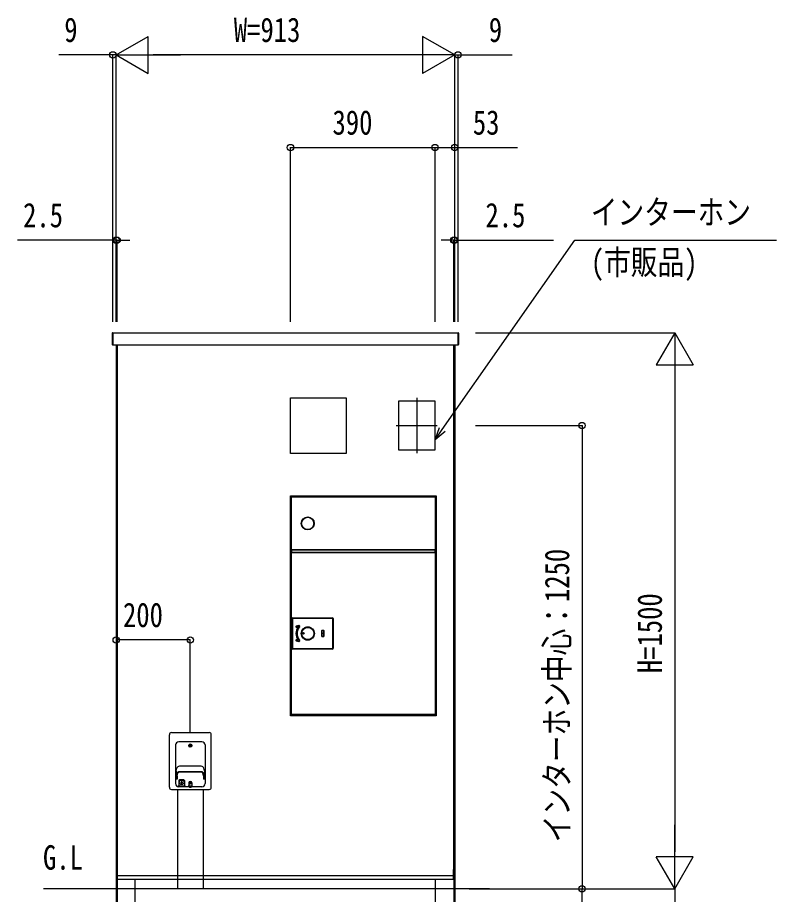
# Model space of a CAD drawing. Units: millimetres, scale not verified. Extents: x -8410 to 8410, y -5940 to 5940.
# Drawn here: x 478 to 2524, y 1017 to 3383 of the extents above; entities that cross this region are included whole.
import ezdxf
from ezdxf.enums import TextEntityAlignment as Align

# ---------------------------------------------------------------- set-up
doc = ezdxf.new("R2010")
doc.units = ezdxf.units.MM
doc.header["$LTSCALE"] = 30
for name, color, linetype in [('0-1_USER1', 3, 'Continuous'), ('0-3_YKK_13', 4, 'Continuous'), ('0-4_YKK_A1', 4, 'Continuous'), ('0-5_YKK_D', 6, 'Continuous')]:
    doc.layers.add(name, color=color, linetype=linetype)
doc.styles.add('ＭＳ ゴシック', font='')
doc.styles.get('ＭＳ ゴシック').set_extended_font_data('MS Gothic')

msp = doc.modelspace()

# ---------------------------------------------------------------- linework, layer by layer
at = {"layer": '0-3_YKK_13'}
for p, q in [((734.54, 2500.49), (734.54, 2531.5)), ((1665.54, 2500.49), (1665.54, 2531.5)), ((733.04, 2531.46), (733.04, 2500.53)), ((1667.04, 2531.46), (1667.04, 2500.53)), ((733.98, 2499.53), (734.54, 2499.5)), ((734.54, 2499.5), (734.54, 2500.49)), ((747.04, 1063), (747.04, 2500)), ((1653.04, 2500), (1653.04, 1063)), ((1665.54, 2499.5), (1665.54, 2500.49)), ((1666.1, 2499.53), (1665.54, 2499.5)), ((1213.54, 1499), (1213.54, 2092)), ((1213.54, 2092), (1606.54, 2092)), ((1215.04, 2089.7), (1215.04, 2090.5)), ((1215.04, 2090.5), (1215.54, 2090.5)), ((1215.04, 2089.5), (1215.04, 2089.7)), ((1215.54, 2089.7), (1215.04, 2089.7)), ((1215.04, 2089.5), (1215.04, 1946.5)), ((1215.84, 2089.5), (1215.04, 2089.5)), ((1215.54, 2090.5), (1215.84, 2090.5)), ((1215.54, 2090.5), (1215.54, 2089.7)), ((1215.54, 2089.7), (1215.84, 2089.7)), ((1215.84, 2090.5), (1604.24, 2090.5)), ((1215.84, 2089.7), (1215.84, 2090.5)), ((1215.84, 2089.7), (1215.84, 2089.5)), ((1215.84, 2089.7), (1604.24, 2089.7)), ((1215.84, 2089.5), (1215.84, 1946.5)), ((1604.24, 2089.7), (1604.24, 2090.5)), ((1604.54, 2090.5), (1604.24, 2090.5)), ((1604.24, 2089.7), (1604.24, 2089.5)), ((1604.54, 2089.7), (1604.24, 2089.7)), ((1605.04, 2089.5), (1604.24, 2089.5)), ((1604.24, 2089.5), (1604.24, 1946.5)), ((1604.54, 2090.5), (1605.04, 2090.5)), ((1604.54, 2089.7), (1604.54, 2090.5)), ((1605.04, 2089.7), (1605.04, 2089.5)), ((1215.54, 1945.5), (1215.04, 1945.5)), ((1215.04, 1939.7), (1215.04, 1940.5)), ((1215.04, 1940.5), (1215.54, 1940.5)), ((1215.54, 1946.3), (1215.84, 1946.3)), ((1215.54, 1946.3), (1215.54, 1945.5)), ((1215.54, 1945.5), (1215.84, 1945.5)), ((1215.54, 1940.5), (1215.84, 1940.5)), ((1215.54, 1940.5), (1215.54, 1939.7)), ((1215.84, 1946.3), (1215.84, 1945.5)), ((1604.24, 1946.3), (1215.84, 1946.3)), ((1215.84, 1945.5), (1215.84, 1940.5)), ((1604.24, 1945.5), (1215.84, 1945.5)), ((1215.84, 1940.5), (1604.24, 1940.5)), ((1215.84, 1939.7), (1215.84, 1940.5)), ((1216.64, 1945.5), (1216.64, 1940.5)), ((1216.74, 1940.5), (1216.74, 1945.5)), ((1603.34, 1945.5), (1603.34, 1940.5)), ((1603.44, 1945.5), (1603.44, 1940.5)), ((1604.24, 1946.3), (1604.24, 1946.5)), ((1604.24, 1946.3), (1604.24, 1945.5)), ((1604.54, 1946.3), (1604.24, 1946.3)), ((1604.24, 1945.5), (1604.24, 1940.5)), ((1604.54, 1945.5), (1604.24, 1945.5)), ((1604.24, 1939.7), (1604.24, 1940.5)), ((1604.54, 1940.5), (1604.24, 1940.5)), ((1604.54, 1946.3), (1605.04, 1946.3)), ((1604.54, 1945.5), (1604.54, 1946.3)), ((1605.04, 1945.5), (1604.54, 1945.5)), ((1604.54, 1940.5), (1605.04, 1940.5)), ((1604.54, 1939.7), (1604.54, 1940.5)), ((1605.04, 1946.3), (1605.04, 1945.5)), ((1215.54, 1939.7), (1215.04, 1939.7)), ((1215.04, 1939.5), (1215.04, 1502.5)), ((1215.84, 1939.5), (1215.04, 1939.5)), ((1215.54, 1939.7), (1215.84, 1939.7)), ((1215.84, 1939.7), (1215.84, 1939.5)), ((1215.84, 1939.7), (1604.24, 1939.7)), ((1215.84, 1939.5), (1215.84, 1502.5)), ((1604.24, 1939.7), (1604.24, 1939.5)), ((1604.54, 1939.7), (1604.24, 1939.7)), ((1605.04, 1939.5), (1604.24, 1939.5)), ((1604.24, 1939.5), (1604.24, 1502.5)), ((1218.04, 1680.99), (1218.04, 1761)), ((1218.26, 1760.78), (1218.04, 1761)), ((1218.26, 1760.78), (1219.26, 1760.78)), ((1218.26, 1681.21), (1218.26, 1760.78)), ((1219.26, 1760.78), (1219.26, 1681.21)), ((1220.03, 1763), (1327.04, 1763)), ((1220.03, 1763), (1220.26, 1762.77)), ((1326.82, 1761.77), (1220.26, 1761.77)), ((1326.82, 1762.77), (1327.04, 1763)), ((1326.82, 1761.77), (1326.82, 1762.77)), ((1327.81, 1681.21), (1327.81, 1760.78)), ((1329.04, 1761), (1328.81, 1760.78)), ((1329.04, 1761), (1329.04, 1680.99)), ((1229.14, 1740.84), (1235.93, 1742.53)), ((1229.22, 1740.5), (1229.14, 1740.84)), ((1236.02, 1742.19), (1229.22, 1740.5)), ((1229.74, 1738.41), (1229.83, 1738.07)), ((1229.83, 1738.07), (1233.8, 1739.06)), ((1229.83, 1738.07), (1229.91, 1737.73)), ((1233.76, 1738.69), (1229.91, 1737.73)), ((1234.41, 1738.41), (1234.12, 1738.61)), ((1236.02, 1742.19), (1235.93, 1742.53)), ((1236.1, 1741.85), (1236.02, 1742.19)), ((1237.8, 1739.39), (1237.53, 1739.61)), ((1238.07, 1739.17), (1237.8, 1739.39)), ((1298.24, 1713.25), (1298.24, 1728.75)), ((1298.54, 1728.75), (1298.24, 1728.75)), ((1298.54, 1728.75), (1298.54, 1713.25)), ((1299.04, 1729.55), (1303.04, 1729.55)), ((1299.04, 1729.25), (1299.04, 1729.55)), ((1303.04, 1729.25), (1299.04, 1729.25)), ((1303.04, 1729.25), (1303.04, 1729.55)), ((1303.54, 1713.25), (1303.54, 1728.75)), ((1303.84, 1728.75), (1303.54, 1728.75)), ((1303.84, 1728.75), (1303.84, 1713.25)), ((1229.83, 1703.92), (1229.74, 1703.58)), ((1229.91, 1704.26), (1229.83, 1703.92)), ((1233.8, 1702.93), (1229.83, 1703.92)), ((1229.91, 1704.26), (1233.76, 1703.3)), ((1234.41, 1703.58), (1234.12, 1703.38)), ((1298.54, 1713.25), (1298.24, 1713.25)), ((1303.54, 1721), (1298.54, 1721)), ((1299.04, 1712.75), (1303.04, 1712.75)), ((1299.04, 1712.45), (1299.04, 1712.75)), ((1303.04, 1712.45), (1299.04, 1712.45)), ((1303.04, 1712.45), (1303.04, 1712.75)), ((1303.84, 1713.25), (1303.54, 1713.25)), ((1218.04, 1680.99), (1218.26, 1681.21)), ((1218.26, 1681.21), (1219.26, 1681.21)), ((1220.26, 1680.22), (1326.82, 1680.22)), ((1220.26, 1679.22), (1220.26, 1680.22)), ((1229.14, 1701.15), (1229.22, 1701.49)), ((1235.93, 1699.46), (1229.14, 1701.15)), ((1229.22, 1701.49), (1236.02, 1699.8)), ((1235.93, 1699.46), (1236.02, 1699.8)), ((1236.02, 1699.8), (1236.1, 1700.14)), ((1237.8, 1702.6), (1237.53, 1702.38)), ((1238.07, 1702.82), (1237.8, 1702.6)), ((1326.82, 1679.22), (1326.82, 1680.22)), ((1327.81, 1681.21), (1328.81, 1681.21)), ((1328.81, 1681.21), (1329.04, 1680.99)), ((1220.26, 1679.22), (1220.03, 1679)), ((1327.04, 1679), (1220.03, 1679)), ((1326.82, 1679.22), (1220.26, 1679.22)), ((1327.04, 1679), (1326.82, 1679.22)), ((1215.54, 1501.5), (1215.04, 1501.5)), ((1215.54, 1502.3), (1215.84, 1502.3)), ((1215.54, 1502.3), (1215.54, 1501.5)), ((1215.54, 1501.5), (1215.84, 1501.5)), ((1215.84, 1502.3), (1215.84, 1501.5)), ((1604.24, 1502.3), (1215.84, 1502.3)), ((1604.24, 1501.5), (1215.84, 1501.5)), ((1216.64, 1501.5), (1216.64, 1500.5)), ((1216.64, 1500.5), (1226.14, 1500.5)), ((1226.74, 1500.5), (1226.14, 1500.5)), ((1226.64, 1501), (1226.64, 1501.5)), ((1226.74, 1501.3), (1226.64, 1501.3)), ((1226.74, 1501.3), (1226.74, 1501.5)), ((1595.84, 1501.3), (1226.74, 1501.3)), ((1595.84, 1501.5), (1595.84, 1501.3)), ((1595.84, 1501.3), (1595.84, 1500.5)), ((1595.94, 1501.3), (1595.84, 1501.3)), ((1596.44, 1500.5), (1595.84, 1500.5)), ((1595.94, 1501), (1595.94, 1501.5)), ((1603.44, 1500.5), (1596.44, 1500.5)), ((1603.44, 1501.5), (1603.44, 1500.5)), ((1604.24, 1502.3), (1604.24, 1502.5)), ((1604.24, 1502.3), (1604.24, 1501.5)), ((1604.54, 1502.3), (1604.24, 1502.3)), ((1604.54, 1501.5), (1604.24, 1501.5)), ((1604.54, 1502.3), (1605.04, 1502.3)), ((1604.54, 1501.5), (1604.54, 1502.3)), ((1605.04, 1501.5), (1604.54, 1501.5)), ((1605.04, 1502.3), (1605.04, 1501.5)), ((887.04, 1306), (887.04, 1448)), ((892.54, 1453.5), (994.54, 1453.5)), ((1000.04, 1306), (1000.04, 1448)), ((903.59, 1420.2), (903.59, 1316.2)), ((974.79, 1428.9), (912.29, 1428.9)), ((942.55, 1420.39), (941.84, 1419.69)), ((942.48, 1419.05), (941.84, 1419.69)), ((943.18, 1419.76), (942.55, 1420.39)), ((945.28, 1421.14), (943.89, 1419.76)), ((945.98, 1420.43), (944.6, 1419.05)), ((983.49, 1420.2), (983.49, 1316.2)), ((942.48, 1418.34), (941.09, 1416.96)), ((943.18, 1417.63), (941.8, 1416.25)), ((944.53, 1417), (943.89, 1417.63)), ((945.23, 1417.71), (944.53, 1417)), ((945.23, 1417.71), (944.6, 1418.34)), ((905.68, 1350.84), (907.08, 1357.23)), ((905.68, 1350.84), (905.68, 1328.2)), ((973.16, 1362.74), (913.91, 1362.74)), ((981.39, 1350.84), (980, 1357.23)), ((981.39, 1350.84), (981.39, 1328.2)), ((905.68, 1337.04), (907.01, 1342.67)), ((908.18, 1328.2), (905.68, 1328.2)), ((908.18, 1337.04), (909.78, 1343.82)), ((908.18, 1337.04), (908.18, 1328.2)), ((973.25, 1348.07), (913.82, 1348.07)), ((972.92, 1347.29), (914.16, 1347.29)), ((925.79, 1326.2), (914.29, 1326.2)), ((978.89, 1337.04), (977.3, 1343.82)), ((978.89, 1337.04), (978.89, 1328.2)), ((981.39, 1328.2), (978.89, 1328.2)), ((981.39, 1337.04), (980.07, 1342.67)), ((929.29, 1309.2), (910.79, 1309.2)), ((912.29, 1324.2), (912.29, 1310.7)), ((974.79, 1307.5), (912.29, 1307.5)), ((923.02, 1319.14), (917.05, 1319.14)), ((922.09, 1317.74), (917.98, 1317.74)), ((921.16, 1316.34), (918.92, 1316.34)), ((920.04, 1323.05), (920.04, 1319.14)), ((927.79, 1324.2), (927.79, 1310.7)), ((949.29, 1309), (937.79, 1309)), ((939.29, 1317.7), (939.29, 1310.5)), ((942.48, 1317.34), (940.73, 1315.6)), ((941.04, 1307.5), (941.04, 1306.95)), ((943.18, 1316.63), (941.44, 1314.89)), ((942.55, 1319.39), (941.84, 1318.69)), ((942.48, 1318.05), (941.84, 1318.69)), ((942.55, 1316), (941.84, 1316.71)), ((944.79, 1305.7), (942.29, 1305.7)), ((943.18, 1318.76), (942.55, 1319.39)), ((945.63, 1320.5), (943.89, 1318.76)), ((944.53, 1316), (943.89, 1316.63)), ((945.23, 1318.69), (944.53, 1319.39)), ((945.23, 1316.71), (944.53, 1316)), ((946.34, 1319.79), (944.6, 1318.05)), ((945.23, 1316.71), (944.6, 1317.34)), ((946.04, 1307.5), (946.04, 1306.95)), ((947.79, 1317.7), (947.79, 1310.5)), ((892.54, 1300.5), (994.54, 1300.5))]:
    msp.add_line(p, q, dxfattribs=at)
for points in [[(734.54, 2531.5), (734.54, 2532.5), (733.98, 2532.46)], [(1665.54, 2531.5), (1665.54, 2532.5), (1666.1, 2532.46)], [(1606.54, 2092), (1606.54, 1499), (1213.54, 1499)], [(1605.04, 2089.5), (1605.04, 1946.5), (1604.24, 1946.5)], [(1605.04, 2090.5), (1605.04, 2089.7), (1604.54, 2089.7)], [(1215.84, 1946.3), (1215.84, 1946.5), (1215.04, 1946.5)], [(1215.04, 1945.5), (1215.04, 1946.3), (1215.54, 1946.3)], [(1605.04, 1940.5), (1605.04, 1939.7), (1604.54, 1939.7)], [(1605.04, 1939.5), (1605.04, 1502.5), (1604.24, 1502.5)], [(1220.26, 1761.77), (1220.26, 1762.77), (1326.82, 1762.77)], [(1327.81, 1760.78), (1328.81, 1760.78), (1328.81, 1681.21)], [(1236.1, 1741.85), (1229.31, 1740.16), (1229.22, 1740.5)], [(1229.74, 1738.41), (1233.71, 1739.4), (1233.8, 1739.06)], [(1233.8, 1702.93), (1233.71, 1702.59), (1229.74, 1703.58)], [(1229.22, 1701.49), (1229.31, 1701.83), (1236.1, 1700.14)], [(1215.84, 1502.3), (1215.84, 1502.5), (1215.04, 1502.5)], [(1215.04, 1501.5), (1215.04, 1502.3), (1215.54, 1502.3)], [(1215.84, 1501.5), (1215.84, 1500.5), (1216.64, 1500.5)], [(1595.84, 1500.5), (1226.74, 1500.5), (1226.74, 1501.3)], [(1604.24, 1501.5), (1604.24, 1500.5), (1603.44, 1500.5)]]:
    msp.add_lwpolyline(points, dxfattribs=at)
for points in [[(1213.54, 2357), (1363.54, 2357), (1363.54, 2207), (1213.54, 2207)], [(1603.54, 2347.5), (1504.54, 2347.5), (1504.54, 2216.5), (1603.54, 2216.5)]]:
    msp.add_lwpolyline(points, close=True, dxfattribs=at)
for centre, radius in [((1260.04, 2018), 17.5), ((1260.04, 2018), 16.5), ((1260.54, 1721), 17.65), ((1260.54, 1721), 17.26), ((1260.54, 1721), 16.26), ((1248.55, 1721.45), 2.1), ((1248.55, 1721.45), 1.75), ((1248.55, 1721.45), 1.45), ((943.54, 1418.7), 4.4), ((943.54, 1418.7), 3), ((920.04, 1319.7), 6.5), ((943.54, 1317.7), 3.5)]:
    msp.add_circle(centre, radius, dxfattribs=at)
for centre, radius, start, end in [((734.04, 2531.46), 1, 93.5, 180), ((1666.04, 2531.46), 1, 0, 86.5), ((734.04, 2500.53), 1, 180, 266.5), ((1666.04, 2500.53), 1, 273.5, 0), ((1229.53, 1739.29), 1.6, 104, 284), ((1229.53, 1739.29), 1.25, 104, 284), ((1260.54, 1721), 32.1, 146.54178, 213.45822), ((1229.53, 1739.29), 0.9, 104, 284), ((1260.54, 1721), 31.75, 146.31167, 213.68833), ((1260.54, 1721), 31.4, 146.31167, 213.68833), ((1260.54, 1721), 29.6, 141.02124, 218.97876), ((1260.54, 1721), 29.25, 141.02124, 218.97876), ((1260.54, 1721), 28.9, 141.02124, 218.97876), ((1233.87, 1738.77), 0.65, 326.31167, 104), ((1425.82, 1717.99), 193.18, 173.73842, 173.84904), ((1217.04, 1668.02), 72.63, 76.39911, 76.69317), ((1233.87, 1738.77), 0.3, 326.31167, 104), ((1236.44, 1740.5), 2.1, 321.02124, 104), ((1236.44, 1740.5), 1.75, 321.02124, 104), ((1236.44, 1740.5), 1.4, 321.02124, 104), ((1260.54, 1721), 17.5, 261.3012, 252.58496), ((1260.52, 1721), 17.47, 89.33006, 266.2917), ((1260.55, 1720.99), 17.3, 89.68338, 265.93838), ((1259.85, 1726.59), 11.91, 85.77699, 122.36782), ((1260.53, 1721.15), 17.14, 89.59667, 97.07901), ((1282.31, 1713.3), 33.07, 130.44826, 130.90575), ((1260.54, 1721), 17.47, 88.97206, 89.38801), ((1299.04, 1728.75), 0.8, 90, 180), ((1299.04, 1728.75), 0.5, 90, 180), ((1303.04, 1728.75), 0.8, 0, 90), ((1303.04, 1728.75), 0.5, 0, 90), ((1229.53, 1702.7), 1.6, 76, 256), ((1229.53, 1702.7), 1.25, 76, 256), ((1229.53, 1702.7), 0.9, 76, 256), ((1233.87, 1703.22), 0.65, 256, 33.68833), ((1259.35, 1715.35), 11.79, 235.95589, 270.16869), ((1260.29, 1718.95), 15.24, 257.9457, 266.3906), ((1282.83, 1727.01), 33.07, 224.71601, 225.17349), ((1260.54, 1721), 17.47, 266.23375, 266.6497), ((1299.04, 1713.25), 0.8, 180, 270), ((1299.04, 1713.25), 0.5, 180, 270), ((1303.04, 1713.25), 0.5, 270, 0), ((1303.04, 1713.25), 0.8, 270, 0), ((1217.04, 1773.97), 72.62, 283.30682, 283.6009), ((1425.82, 1724), 193.18, 186.15096, 186.26158), ((1233.87, 1703.22), 0.3, 256, 33.68833), ((1236.44, 1701.5), 2.1, 256, 38.97876), ((1236.44, 1701.5), 1.75, 256, 38.97876), ((1236.44, 1701.5), 1.4, 256, 38.97876), ((1226.14, 1501), 0.5, 270, 0), ((1596.44, 1501), 0.5, 180, 270), ((892.54, 1448), 5.5, 90, 180), ((994.54, 1448), 5.5, 0, 90), ((912.29, 1420.2), 8.7, 90, 180), ((943.54, 1420.11), 0.5, 224.99997, 315.00003), ((974.79, 1420.2), 8.7, 0, 90), ((942.12, 1418.7), 0.5, 315.00005, 45.00003), ((943.54, 1417.28), 0.5, 45.00003, 135), ((944.95, 1418.7), 0.5, 135, 224.99997), ((913.91, 1355.74), 7, 90, 167.69141), ((973.16, 1355.74), 7, 12.30864, 90), ((913.82, 1341.07), 7, 90, 166.75116), ((914.16, 1342.79), 4.5, 90, 166.73304), ((914.29, 1324.2), 2, 90, 180), ((925.79, 1324.2), 2, 0.00003, 90), ((972.92, 1342.79), 4.5, 13.26704, 90), ((973.25, 1341.07), 7, 13.24892, 90), ((892.54, 1306), 5.5, 180, 270), ((912.29, 1316.2), 8.7, 180, 270), ((910.79, 1310.7), 1.5, 270, 0.00002), ((929.29, 1310.7), 1.5, 180, 270), ((937.79, 1310.5), 1.5, 270, 0.00002), ((943.54, 1317.7), 4.25, 0.00003, 180), ((942.29, 1306.95), 1.25, 180, 270), ((942.12, 1317.7), 0.5, 315.00005, 45.00003), ((943.54, 1319.11), 0.5, 224.99997, 315.00003), ((943.54, 1316.28), 0.5, 45.00003, 135), ((944.95, 1317.7), 0.5, 135, 224.99997), ((944.79, 1306.95), 1.25, 270, 0.00002), ((949.29, 1310.5), 1.5, 180, 270), ((974.79, 1316.2), 8.7, 270, 0.00002), ((994.54, 1306), 5.5, 270, 0)]:
    msp.add_arc(centre, radius, start, end, dxfattribs=at)
for centre, major_axis, ratio, start_param, end_param in [((1220.04, 1760.99), (1.43, -1.43), 0.992433, 2.3599926, 3.9231927), ((1220.26, 1760.77), (1.41, -1.41), 0.999971, 2.3599926, 3.9231927), ((1220.26, 1760.77), (0.713, -0.713), 0.992433, 2.3599926, 3.9231927), ((1326.81, 1760.77), (1.41, 1.41), 0.999971, 5.5015852, 7.0647854), ((1326.81, 1760.77), (-0.713, -0.713), 0.992433, 2.3599926, 3.9231927), ((1327.03, 1760.99), (-1.43, -1.43), 0.992433, 2.3599926, 3.9231927), ((1220.04, 1681), (1.43, 1.43), 0.992433, 2.3599926, 3.9231927), ((1220.26, 1681.22), (1.41, 1.41), 0.999971, 2.3599926, 3.9231927), ((1220.26, 1681.22), (0.713, 0.713), 0.992433, 2.3599926, 3.9231927), ((1326.81, 1681.22), (-0.713, 0.713), 0.992433, 2.3599926, 3.9231927), ((1326.81, 1681.22), (1.41, -1.41), 0.999971, 5.5015852, 7.0647854), ((1327.03, 1681), (-1.43, 1.43), 0.992433, 2.3599926, 3.9231927)]:
    msp.add_ellipse(centre, major_axis=major_axis, ratio=ratio, start_param=start_param, end_param=end_param, dxfattribs=at)
at = {"layer": '0-4_YKK_A1'}
for p, q in [((734.54, 2532), (1665.54, 2532)), ((734.54, 2532), (734.54, 2500)), ((1665.54, 2532), (1665.54, 2500)), ((734.54, 2500), (1665.54, 2500)), ((743.54, 2500), (743.54, 932)), ((746.04, 2500), (746.04, 932)), ((1654.04, 2500), (1654.04, 932)), ((1656.54, 2500), (1656.54, 932)), ((1554.04, 2356.51), (1554.04, 2207.48)), ((1498.84, 2282), (1609.24, 2282)), ((908.54, 1300.5), (908.54, 1032)), ((978.54, 1300.5), (978.54, 1032)), ((747.04, 1057), (747.04, 1084.5)), ((1653.1, 1067), (747.04, 1067)), ((1653.04, 1057), (1653.04, 1084.5)), ((1653.1, 1057), (747.04, 1057)), ((795.04, 582), (795.04, 1057)), ((1605.04, 582), (1605.04, 1057)), ((1750.04, 1032), (547.5, 1032)), ((978.54, 1032), (908.54, 1032))]:
    msp.add_line(p, q, dxfattribs=at)
at = {"layer": '0-5_YKK_D'}
for p, q in [((743.54, 3282), (830.14, 3332)), ((830.14, 3232), (830.14, 3332)), ((1656.54, 3282), (1569.93, 3332)), ((1569.93, 3332), (1569.93, 3232)), ((734.54, 3282), (588.54, 3282)), ((734.54, 2562), (734.54, 3283)), ((743.54, 3282), (734.54, 3282)), ((743.54, 2562), (743.54, 3283)), ((743.54, 2562), (743.54, 3283)), ((743.54, 3282), (777.54, 3282)), ((743.54, 3282), (830.14, 3232)), ((743.54, 3282), (916.74, 3282)), ((1556.54, 3282), (843.54, 3282)), ((1656.54, 3282), (1483.33, 3282)), ((1656.54, 3282), (1569.93, 3232)), ((1656.54, 3282), (1622.54, 3282)), ((1656.54, 2562), (1656.54, 3283)), ((1656.54, 2562), (1656.54, 3283)), ((1656.54, 3282), (1665.54, 3282)), ((1665.54, 2562), (1665.54, 3283)), ((1665.54, 3282), (1811.54, 3282)), ((1213.54, 2562), (1213.54, 3033)), ((1213.54, 3032), (1603.54, 3032)), ((1603.54, 2562), (1603.54, 3033)), ((1603.54, 2562), (1603.54, 3033)), ((1656.54, 2562), (1656.54, 3033)), ((743.54, 2782), (477.54, 2782)), ((743.54, 2562), (743.54, 2783)), ((746.04, 2782), (743.54, 2782)), ((746.04, 2562), (746.04, 2783)), ((746.04, 2782), (780.04, 2782)), ((1654.04, 2782), (1620.04, 2782)), ((1654.04, 2562), (1654.04, 2783)), ((1654.04, 2782), (1656.54, 2782)), ((1656.54, 2562), (1656.54, 2783)), ((1656.54, 2782), (1922.54, 2782)), ((1713.04, 2532), (2251.04, 2532)), ((2250.04, 2532), (2200.04, 2445.39)), ((2250.04, 2532), (2300.04, 2445.39)), ((2250.04, 2532), (2250.04, 2358.79)), ((2200.04, 2445.39), (2300.04, 2445.39)), ((2250.04, 2432), (2250.04, 1132)), ((1713.04, 2282), (2001.04, 2282)), ((2000.04, 2282), (2000.04, 1032)), ((943.54, 1703.5), (743.54, 1703.5)), ((943.54, 1454.5), (943.54, 1704.5)), ((2250.04, 1032), (2250.04, 1205.2)), ((2250.04, 1032), (2200.04, 1118.6)), ((2300.04, 1118.6), (2200.04, 1118.6)), ((2250.04, 1032), (2300.04, 1118.6)), ((1695.54, 1032), (2251.04, 1032)), ((1733.04, 1032), (2001.04, 1032)), ((1752.04, 1032), (2001.04, 1032)), ((1828.04, 1032), (2251.04, 1032)), ((2000.04, 932), (2000.04, 1032)), ((2250.04, 1032), (2250.04, 582))]:
    msp.add_line(p, q, dxfattribs=at)
for points in [[(1603.54, 3032), (1656.54, 3032), (1826.14, 3032)], [(1603.54, 2243.42), (1623.04, 2271.28), (1980.65, 2782), (2524.28, 2782)], [(1630.5, 2266.05), (1603.54, 2243.42), (1615.58, 2276.5)]]:
    msp.add_lwpolyline(points, dxfattribs=at)
for centre in [(734.54, 3282), (1665.54, 3282), (1213.54, 3032), (1603.54, 3032), (1603.54, 3032), (1656.54, 3032), (743.54, 2782), (746.04, 2782), (1654.04, 2782), (1656.54, 2782), (2000.04, 2282), (743.54, 1703.5), (943.54, 1703.5), (2000.04, 1032), (2000.04, 1032)]:
    msp.add_circle(centre, 8.5, dxfattribs=at)

# ---------------------------------------------------------------- texts
at = {"layer": '0-1_USER1', "style": 'ＭＳ ゴシック', "width": 0.8}
msp.add_text('G.L', height=65.98, dxfattribs=at).set_placement((546.15, 1064.04), align=Align.BOTTOM_LEFT)
at = {"layer": '0-5_YKK_D', "style": 'ＭＳ ゴシック', "width": 0.8}
for s, p in [('9', (603.54, 3297)), ('W=913', (1060.84, 3297)), ('9', (1748.54, 3297)), ('390', (1326.94, 3047)), ('53', (1705.54, 3047)), ('インターホン', (2023.59, 2804.91)), ('2.5', (492.54, 2797)), ('2.5', (1739.54, 2797)), ('(市販品)', (2023.59, 2669.91)), ('200', (761.94, 1718.5))]:
    msp.add_text(s, height=65.98, dxfattribs=at).set_placement(p, align=Align.BOTTOM_LEFT)
for s, p in [('インターホン中心：1250', (1985.04, 1157.8)), ('H=1500', (2235.04, 1614))]:
    msp.add_text(s, height=65.98, rotation=90, dxfattribs=at).set_placement(p, align=Align.BOTTOM_LEFT)

doc.saveas('drawing.dxf')
